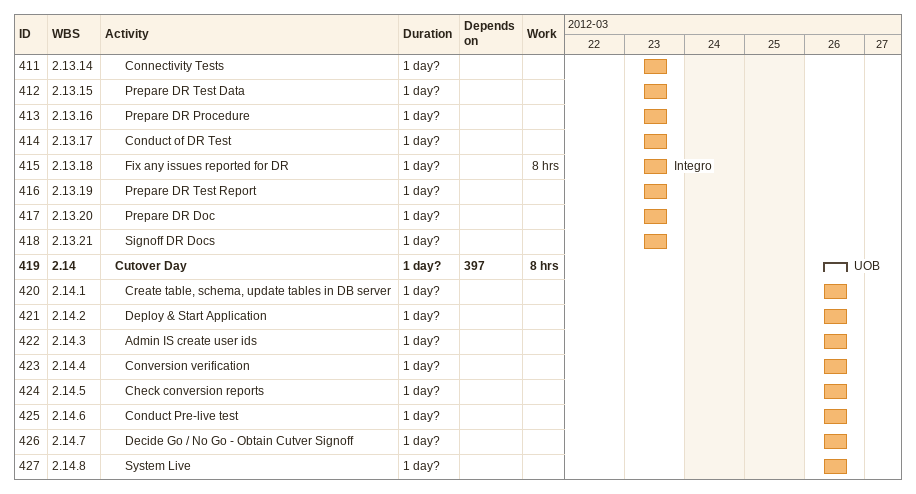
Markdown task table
| ID | WBS | Task | Duration | Start | Finish | Predecessors | Resources | Work (h) |
|---|---|---|---|---|---|---|---|---|
| 411 | 2.13.14 | Connectivity Tests | 1d? | 2012-03-23 | 2012-03-23 |  |  |  |
| 412 | 2.13.15 | Prepare DR Test Data | 1d? | 2012-03-23 | 2012-03-23 |  |  |  |
| 413 | 2.13.16 | Prepare DR Procedure | 1d? | 2012-03-23 | 2012-03-23 |  |  |  |
| 414 | 2.13.17 | Conduct of DR Test | 1d? | 2012-03-23 | 2012-03-23 |  |  |  |
| 415 | 2.13.18 | Fix any issues reported for DR | 1d? | 2012-03-23 | 2012-03-23 |  | Integro | 8 |
| 416 | 2.13.19 | Prepare DR Test Report | 1d? | 2012-03-23 | 2012-03-23 |  |  |  |
| 417 | 2.13.20 | Prepare DR Doc | 1d? | 2012-03-23 | 2012-03-23 |  |  |  |
| 418 | 2.13.21 | Signoff DR Docs | 1d? | 2012-03-23 | 2012-03-23 |  |  |  |
| 419 | 2.14 | **Cutover Day** | 1d? | 2012-03-26 | 2012-03-26 | 397 | UOB | 8 |
| 420 | 2.14.1 | Create table, schema, update tables in DB server | 1d? | 2012-03-26 | 2012-03-26 |  |  |  |
| 421 | 2.14.2 | Deploy & Start Application | 1d? | 2012-03-26 | 2012-03-26 |  |  |  |
| 422 | 2.14.3 | Admin IS create user ids | 1d? | 2012-03-26 | 2012-03-26 |  |  |  |
| 423 | 2.14.4 | Conversion verification | 1d? | 2012-03-26 | 2012-03-26 |  |  |  |
| 424 | 2.14.5 | Check conversion reports | 1d? | 2012-03-26 | 2012-03-26 |  |  |  |
| 425 | 2.14.6 | Conduct Pre-live test | 1d? | 2012-03-26 | 2012-03-26 |  |  |  |
| 426 | 2.14.7 | Decide Go / No Go - Obtain Cutver Signoff | 1d? | 2012-03-26 | 2012-03-26 |  |  |  |
| 427 | 2.14.8 | System Live | 1d? | 2012-03-26 | 2012-03-26 |  |  |  |
